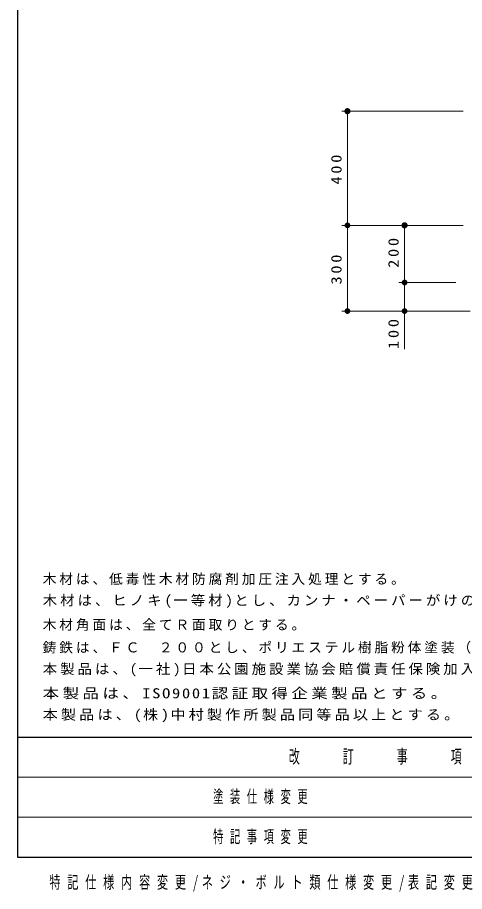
# Model space of a CAD drawing. Units: millimetres on the paper, scale 1:20. Extents: x -365 to 12, y -38 to 257.
# Drawn here: x -365 to -286.7, y -6 to 147 of the extents above; entities that cross this region are included whole.
import ezdxf

# ---------------------------------------------------------------- set-up
doc = ezdxf.new("R2010")
doc.units = ezdxf.units.MM
doc.layers.add('1_20', color=3, linetype='Continuous', lineweight=25)
doc.layers.add('99', color=7, linetype='Continuous', lineweight=13)
doc.layers.add('CLASS1', color=7, linetype='Continuous')
doc.styles.add('ＭＳ ゴシック', font='')
doc.styles.get('ＭＳ ゴシック').set_extended_font_data('MS Gothic')

# ---------------------------------------------------------------- blocks, each defined once
blk = doc.blocks.new('filled_dot')
at = {"color": 0, "linetype": 'Continuous', "lineweight": -2, "const_width": 1.25}
blk.add_lwpolyline([(-0.625, 0, 1), (0.625, 0, 1)], format="xyb", close=True, dxfattribs=at)

msp = doc.modelspace()

# ---------------------------------------------------------------- linework, layer by layer
at = {"layer": '1_20', "color": 7, "lineweight": 13}
for p, q in [((-286.979, 130.572), (-308.229, 130.572)), ((-307.229, 110.586), (-307.229, 130.572)), ((-286.979, 110.586), (-308.229, 110.586)), ((-307.229, 95.586), (-307.229, 110.586)), ((-297.229, 100.586), (-297.229, 110.586)), ((-288.229, 100.586), (-298.229, 100.586)), ((-297.229, 88.895), (-297.229, 100.586)), ((-285.729, 95.586), (-308.229, 95.586))]:
    msp.add_line(p, q, dxfattribs=at)
at = {"layer": '99', "color": 20, "lineweight": 25}
for p, q in [((-365, 257), (-365, 0)), ((-365, 21), (0, 21)), ((-365, 0), (0, 0))]:
    msp.add_line(p, q, dxfattribs=at)
at = {"layer": '99'}
for p, q in [((-365, 14), (-238.5, 14)), ((-365, 7), (-238.5, 7))]:
    msp.add_line(p, q, dxfattribs=at)

# ---------------------------------------------------------------- block references
at = {"layer": '1_20', "color": 7, "lineweight": 13}
for p, xscale, yscale, rotation in [((-307.229, 130.572), 0.431, 0.431, 270), ((-307.229, 110.586), 0.4, 0.4, 270), ((-297.229, 110.586), 0.431, 0.431, 270), ((-297.229, 100.586), 0.4, 0.4, 270), ((-307.229, 95.586), 0.4, 0.4, 90), ((-297.229, 95.586), 0.4, 0.4, 90)]:
    msp.add_blockref('filled_dot', p, dxfattribs=dict(at, xscale=xscale, yscale=yscale, rotation=rotation))

# ---------------------------------------------------------------- texts
at = {"layer": '1_20', "color": 7, "char_height": 1.833, "attachment_point": 8, "rotation": 90, "style": 'ＭＳ ゴシック'}
for s, insert in [('\\T1.33;\\W1.15;400', (-308.229, 120.579)), ('\\T1.33;\\W1.15;200', (-298.229, 106.008)), ('\\T1.33;\\W1.15;300', (-308.229, 103.086)), ('\\T1.33;\\W1.15;100', (-298.229, 91.812))]:
    msp.add_mtext(s, dxfattribs=dict(at, insert=insert))
at = {"layer": '99', "style": 'ＭＳ ゴシック'}
for s, insert, char_height, attachment_point in [('\\T1.64;\\W0.6;改\u3000\u3000訂\u3000\u3000事\u3000\u3000項', (-301.75, 17.5), 2.346, 5), ('\\T1.64;\\W0.6;塗装仕様変更', (-330.75, 10.5), 2.199, 4), ('\\T1.64;\\W0.6;特記事項変更', (-330.75, 3.5), 2.199, 4), ('\\T1.61;\\W0.65;特記仕様内容変更/ネジ・ボルト類仕様変更/表記変更', (-321.75, -6), 2.199, 8)]:
    msp.add_mtext(s, dxfattribs=dict(at, insert=insert, char_height=char_height, attachment_point=attachment_point))
at = {"layer": 'CLASS1', "char_height": 1.76, "attachment_point": 7, "style": 'ＭＳ ゴシック'}
for s, insert in [('\\T1.21;木材は、低毒性木材防腐剤加圧注入処理とする。', (-360.583, 47.616)), ('\\T1.21;\\W1.05;木材は、ヒノキ(一等材)とし、カンナ・ペーパーがけの上、木材保護着色塗料塗装（メイプル）仕上げとする。', (-360.583, 43.616)), ('\\T1.21;木材角面は、全てＲ面取りとする。', (-360.583, 39.616)), ('\\T1.21;鋳鉄は、ＦＣ\u3000２００とし、ポリエステル樹脂粉体塗装（ダークグレー）仕上げとする。', (-360.583, 35.616)), ('\\T1.21;\\W1.05;本製品は、(一社)日本公園施設業協会賠償責任保険加入製品とする。', (-360.583, 31.616)), ('\\T1.21;\\W1.2;本製品は、ISO9001認証取得企業製品とする。', (-360.583, 27.616)), ('\\T1.21;\\W1.1;本製品は、(株)中村製作所製品同等品以上とする。', (-360.583, 23.616))]:
    msp.add_mtext(s, dxfattribs=dict(at, insert=insert))

doc.saveas('drawing.dxf')
